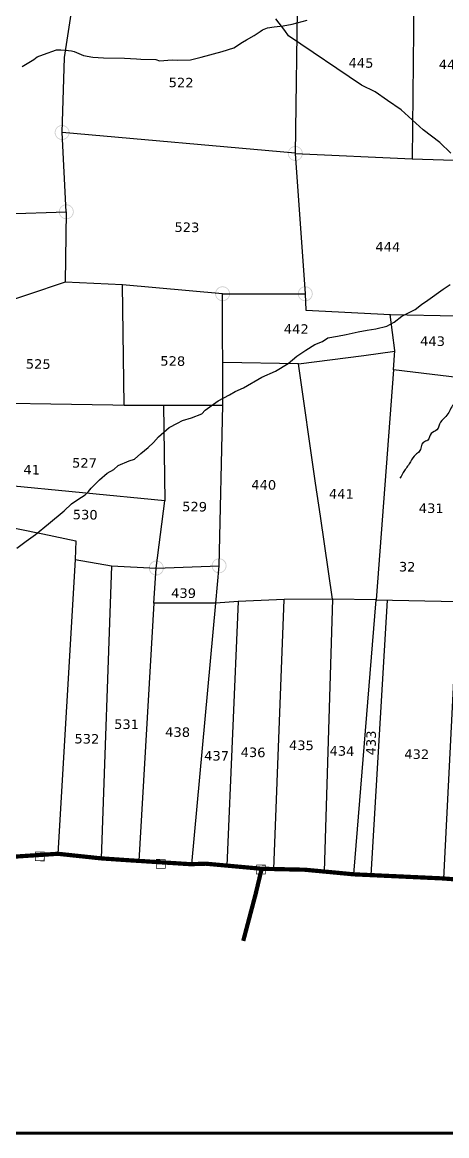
# Model space of a CAD drawing. Header units: inches. Extents: x 734614 to 757648, y 1633794 to 1657822.
# Drawn here: x 737032 to 737836, y 1633794 to 1635902 of the extents above; entities that cross this region are included whole.
import ezdxf
from ezdxf.enums import TextEntityAlignment as Align

# ---------------------------------------------------------------- set-up
doc = ezdxf.new("R2010")
doc.units = ezdxf.units.IN
doc.header["$MEASUREMENT"] = 0
doc.linetypes.add('ACAD_ISO02W100', pattern=[15, 12, -3])
for name, color, linetype in [('CART TRACK', 19, 'Continuous'), ('PLOT', 7, 'Continuous'), ('PLOT NO', 7, 'Continuous'), ('STRUCTURE', 5, 'Continuous'), ('TANKS-STREAM', 4, 'Continuous'), ('VILLAGE BOUNDRY', 5, 'Continuous'), ('VILLAGE STONES', 240, 'Continuous')]:
    doc.layers.add(name, color=color, linetype=linetype)
doc.styles.get("Standard").update_dxf_attribs({"font": 'verdana_0.ttf'})

msp = doc.modelspace()

# ---------------------------------------------------------------- hatches: boundary and pattern name
at = {"layer": 'VILLAGE STONES'}
h = msp.add_hatch(color=256, dxfattribs=at)
edge = h.paths.add_edge_path(flags=16)
edge.add_arc((737107.7, 1635693.7), 12.6, -0.753, 359.247)
edge = h.paths.add_edge_path()
edge.add_arc((737107.7, 1635693.7), 14.1, -0.753, 359.247)
h = msp.add_hatch(color=256, dxfattribs=at)
edge = h.paths.add_edge_path(flags=16)
edge.add_arc((737549.3, 1635654), 12.6, -0.753, 359.247)
edge = h.paths.add_edge_path()
edge.add_arc((737549.3, 1635654), 14.1, -0.753, 359.247)
h = msp.add_hatch(color=256, dxfattribs=at)
edge = h.paths.add_edge_path(flags=16)
edge.add_arc((737115.7, 1635543.6), 12.6, -0.753, 359.247)
edge = h.paths.add_edge_path()
edge.add_arc((737115.7, 1635543.6), 14.1, -0.753, 359.247)
h = msp.add_hatch(color=256, dxfattribs=at)
edge = h.paths.add_edge_path(flags=16)
edge.add_arc((737411.6, 1635388.3), 12.6, -0.753, 359.247)
edge = h.paths.add_edge_path()
edge.add_arc((737411.6, 1635388.3), 14.1, -0.753, 359.247)
h = msp.add_hatch(color=256, dxfattribs=at)
edge = h.paths.add_edge_path(flags=16)
edge.add_arc((737568.1, 1635388.3), 12.6, -0.753, 359.247)
edge = h.paths.add_edge_path()
edge.add_arc((737568.1, 1635388.3), 14.1, -0.753, 359.247)
h = msp.add_hatch(color=256, dxfattribs=at)
edge = h.paths.add_edge_path(flags=16)
edge.add_arc((737286.1, 1634868.9), 12.6, -0.753, 359.247)
edge = h.paths.add_edge_path()
edge.add_arc((737286.1, 1634868.9), 14.1, -0.753, 359.247)
h = msp.add_hatch(color=256, dxfattribs=at)
edge = h.paths.add_edge_path(flags=16)
edge.add_arc((737405, 1634873.1), 12.6, -0.753, 359.247)
edge = h.paths.add_edge_path()
edge.add_arc((737405, 1634873.1), 14.1, -0.753, 359.247)

# ---------------------------------------------------------------- linework, layer by layer
at = {"layer": 'CART TRACK'}
for points in [[(737031.9, 1635819), (737041.7, 1635824.5), (737054, 1635831.9), (737060.8, 1635837), (737072.5, 1635841.4), (737097, 1635850.6), (737105.4, 1635850.2), (737114.3, 1635849.8), (737125.4, 1635848.6), (737130.8, 1635846.9), (737148.3, 1635839.3), (737166, 1635836.7), (737186, 1635835.1), (737226, 1635834.6), (737248.7, 1635833), (737257.1, 1635832.6), (737285.3, 1635832.2), (737292, 1635829.7), (737316.4, 1635831.3), (737326.4, 1635830.6), (737350.7, 1635831.3), (737371.1, 1635836.2), (737410.7, 1635847.1), (737432.9, 1635854.1), (737449.6, 1635864.7), (737456.9, 1635869.5), (737471.7, 1635877.4), (737482.6, 1635884.8), (737487.2, 1635888), (737496.8, 1635891.9), (737509.5, 1635893.9), (737526.6, 1635895.6), (737543.1, 1635899.2), (737571.6, 1635906.4)], [(737843.5, 1635654.4), (737822.7, 1635675.1), (737791.5, 1635698.5), (737749.7, 1635736.9), (737723.7, 1635754.4), (737700.2, 1635770.9), (737674.4, 1635783.2), (737536.3, 1635876.5), (737529.7, 1635886.6), (737512.2, 1635909.1)], [(737022.3, 1634906.8), (737039.7, 1634919.6), (737057.5, 1634932.2), (737082.1, 1634952.4), (737111.7, 1634977.1), (737125.8, 1634990.5), (737137.5, 1634998.7), (737151.2, 1635007.4), (737157.7, 1635013.6), (737162.5, 1635020.4), (737178.6, 1635036.1), (737193.2, 1635048.7), (737205.7, 1635055.8), (737213.7, 1635062.9), (737234.7, 1635072.2), (737244.6, 1635075.2), (737256.6, 1635085.5), (737270.7, 1635097), (737280.9, 1635106.7), (737290.1, 1635117.1), (737310.2, 1635134.9), (737326.2, 1635143.2), (737335.7, 1635148.4), (737352.7, 1635153.2), (737372.3, 1635161), (737378.8, 1635167.9), (737403.2, 1635185.4), (737425, 1635196.8), (737435.5, 1635203.2), (737451.1, 1635210.2), (737486.2, 1635230.3), (737511.8, 1635242), (737535.5, 1635256), (737552.4, 1635270), (737569.3, 1635281.3), (737586.3, 1635292.5), (737600.6, 1635297.6), (737611, 1635305), (737628.9, 1635307.7), (737645.7, 1635311.4), (737668.5, 1635315.9), (737685.5, 1635319.3), (737701.9, 1635322), (737722.3, 1635327.1), (737736.6, 1635334.3), (737751.2, 1635346), (737776.1, 1635358.6), (737788, 1635367.7), (737800.1, 1635376.4), (737829.2, 1635397.2), (737842.5, 1635405.7)]]:
    msp.add_lwpolyline(points, dxfattribs=at)
at = {"layer": 'PLOT'}
for points in [[(737549.3, 1635654), (737770.8, 1635643.6), (737968.8, 1635637.8), (737974.6, 1635901.2), (737976.7, 1636021.6), (738037.5, 1636335.2), (738083.4, 1636563.2), (738081.8, 1636594.4), (738049.4, 1636848.8), (737969.3, 1636860.1), (737857.9, 1636862.9), (737627.6, 1636881.5)], [(737002.9, 1636241), (736991.6, 1635889.3), (736990.5, 1635824), (736881.4, 1635802.7), (736864.2, 1635534.4), (736823.2, 1635532.8), (736837.2, 1635178.8), (736890.8, 1635183), (737203.5, 1635178), (737225, 1635177.4), (737412.1, 1635177.2), (737411.6, 1635388.3), (737222, 1635405.1), (737113.8, 1635410.5), (736899, 1635338.6), (736886.4, 1635535.7), (737115.7, 1635543.6), (737107.7, 1635693.7), (737112, 1635835.5), (737131.5, 1635959.4), (737232.1, 1635966.9), (737238, 1635956.3), (737525, 1635970.2)], [(737774.2, 1636008.2), (737770.8, 1635643.6)], [(737553.3, 1635971.3), (737549.3, 1635654), (737568.1, 1635388.3), (737569.1, 1635357.5), (737729.6, 1635349), (737855.3, 1635346.6), (738166.7, 1635311), (738115.5, 1635064.4), (737881.2, 1635080.7), (737869.3, 1634981.5), (737863.3, 1634896.3), (737856.5, 1634805.5), (737830, 1634280.9)], [(737549.3, 1635654.6), (737107.7, 1635693.7)], [(737115.7, 1635543.6), (737113.8, 1635410.5)], [(737225, 1635177.4), (737222, 1635405.1)], [(737411.6, 1635388.3), (737568.1, 1635388.3)], [(737897.5, 1635224.9), (737735.2, 1635244.3), (737737.8, 1635280.6), (737728.7, 1635349.1)], [(737555.5, 1635255.7), (737678.8, 1635271.5), (737737.8, 1635279.9)], [(737620, 1634809.8), (737597, 1634967.4), (737587.3, 1635029.3), (737555.5, 1635255.7), (737411.9, 1635258)], [(737735.2, 1635244.3), (737702.5, 1634808.6), (737856.5, 1634805.5)], [(737702.5, 1634808.6), (737620, 1634809.8), (737528, 1634809.2), (737441.3, 1634805.3), (737398.9, 1634802.2), (737281.2, 1634802.6), (737286.1, 1634868.9), (737405, 1634873.1), (737412.1, 1635177.2)], [(737299.8, 1635177.3), (737302.1, 1634996.1)], [(737286.1, 1634868.9), (737302.1, 1634996.1), (736989.8, 1635026.2), (736983.6, 1634951.1)], [(736832.3, 1634961.7), (736983.6, 1634951.1), (737071.4, 1634933.9), (737134, 1634920.6), (737132.2, 1634885.3), (737099.6, 1634327.7)], [(737132.2, 1634885.3), (737201.1, 1634873.2), (737286.1, 1634868.9)], [(737201.1, 1634873.2), (737181.5, 1634319)], [(737353.1, 1634308), (737398.9, 1634802.2), (737405, 1634873.1)], [(737620, 1634809.8), (737603.9, 1634294)], [(737281.2, 1634802.6), (737253, 1634314.2)], [(737441.3, 1634805.3), (737419.7, 1634305.3)], [(737508.6, 1634298.8), (737528, 1634809.2)], [(737659.8, 1634288.8), (737702.5, 1634808.6)], [(737723.2, 1634808.2), (737692.4, 1634287.3)]]:
    msp.add_lwpolyline(points, dxfattribs=at)
at = {"layer": 'STRUCTURE', "color": 5, "const_width": 5.82}
msp.add_lwpolyline([(734616.5, 1639305.7), (745691.2, 1639305.7), (745691.2, 1633796.6), (734616.5, 1633799.2)], close=True, dxfattribs=at)
at = {"layer": 'TANKS-STREAM'}
msp.add_spline([(737891.4, 1635666.6), (737884.2, 1635657.6), (737882.2, 1635645.2), (737878.3, 1635640.5), (737877.3, 1635627.7), (737877.3, 1635620.8), (737881, 1635609.9), (737883.1, 1635586.9), (737898.2, 1635554.7), (737907.4, 1635538.1), (737908.8, 1635523.1), (737917, 1635514.1), (737912.3, 1635497.9), (737917.7, 1635482.5), (737917.7, 1635469.9), (737925.9, 1635462.2), (737925.3, 1635444.2), (737931.4, 1635428.5), (737929.2, 1635406.4), (737932.9, 1635392.3), (737926.2, 1635375.4), (737928.4, 1635364), (737920.1, 1635351.9), (737918.3, 1635326.8), (737912.4, 1635317), (737908.5, 1635303.4), (737899.9, 1635290.5), (737896.7, 1635275.6), (737888.4, 1635265.3), (737883.8, 1635240.5), (737874.6, 1635231.5), (737869.6, 1635213.7), (737860.8, 1635202.9), (737852.6, 1635184.6), (737847.1, 1635176.8), (737834.5, 1635155.9), (737824.2, 1635145.2), (737817.4, 1635130.7), (737806.6, 1635123.6), (737800.1, 1635111.1), (737791.6, 1635106.9), (737783.9, 1635089.3), (737776.8, 1635083.5), (737767.5, 1635070.3), (737756, 1635053.4), (737747.4, 1635038.8)], degree=3, dxfattribs=at)
at = {"layer": 'VILLAGE BOUNDRY', "linetype": 'ACAD_ISO02W100', "ltscale": 2, "const_width": 8}
for points in [[(737485.6, 1634299.3), (737380, 1634308.9), (737350.6, 1634308), (737229.7, 1634315.7), (737181.5, 1634319), (737099.6, 1634327.7), (736998.3, 1634321)], [(739570.1, 1634048.9), (739420.1, 1634082.5), (739226.1, 1634096.1), (739067.7, 1634119.8), (738954.3, 1634132.4), (738749, 1634188.5), (738659.8, 1634203.7), (738575.8, 1634217.5), (738536.5, 1634226.6), (738434.7, 1634233.8), (738317.9, 1634244), (738244.1, 1634258.4), (738108.2, 1634277.2), (738043.2, 1634264.3), (737829, 1634281), (737692.4, 1634287.3), (737659.8, 1634288.8), (737567.3, 1634297.5), (737485.6, 1634299.3), (737474.1, 1634251.2), (737450.7, 1634162.7)]]:
    msp.add_lwpolyline(points, dxfattribs=at)
at = {"layer": 'VILLAGE STONES', "const_width": 1.35}
for points in [[(737057.2, 1634331.3), (737074, 1634331.1), (737073.8, 1634314.3), (737057, 1634314.5)], [(737286.4, 1634316.9), (737303.2, 1634316.7), (737303, 1634299.9), (737286.2, 1634300.1)], [(737475.9, 1634306.3), (737492.7, 1634306.1), (737492.5, 1634289.3), (737475.6, 1634289.5)]]:
    msp.add_lwpolyline(points, close=True, dxfattribs=at)

# ---------------------------------------------------------------- texts
at = {"layer": 'PLOT NO'}
for s, rotation, p in [('445', 359.247, (737673.7, 1635825.6)), ('446', 359.247, (737844.5, 1635822.6)), ('522', 359.247, (737333.1, 1635788.4)), ('523', 359.247, (737344.1, 1635514.3)), ('444', 359.247, (737724.4, 1635477.2)), ('442', 359.247, (737551.2, 1635321.7)), ('443', 359.247, (737809.1, 1635298.7)), ('525', 359.247, (737062.6, 1635255.3)), ('528', 359.247, (737317.3, 1635261)), ('41', 359.247, (737050.2, 1635055.1)), ('527', 359.247, (737150.2, 1635067.9)), ('440', 359.247, (737489.5, 1635026.5)), ('441', 359.247, (737636.5, 1635009.3)), ('530', 359.247, (737151.5, 1634970)), ('529', 359.247, (737358.6, 1634985.2)), ('431', 359.247, (737806.7, 1634982.2)), ('32', 359.247, (737761.1, 1634871.3)), ('439', 359.247, (737337.8, 1634821.4)), ('531', 359.247, (737229.8, 1634573)), ('438', 359.247, (737326.5, 1634558.2)), ('433', 89.247, (737692.6, 1634537.6)), ('532', 359.247, (737154.7, 1634545.5)), ('435', 359.247, (737560.8, 1634533.2)), ('437', 359.247, (737400.3, 1634513.3)), ('436', 359.247, (737469.3, 1634519.9)), ('434', 359.247, (737637.7, 1634522.4)), ('432', 359.247, (737779.2, 1634516.4))]:
    msp.add_text(s, height=18, rotation=rotation, dxfattribs=at).set_placement(p, align=Align.MIDDLE_CENTER)

doc.saveas('drawing.dxf')
